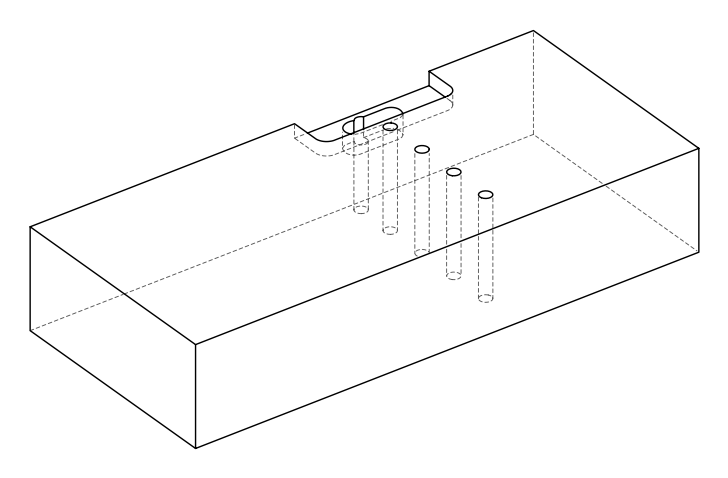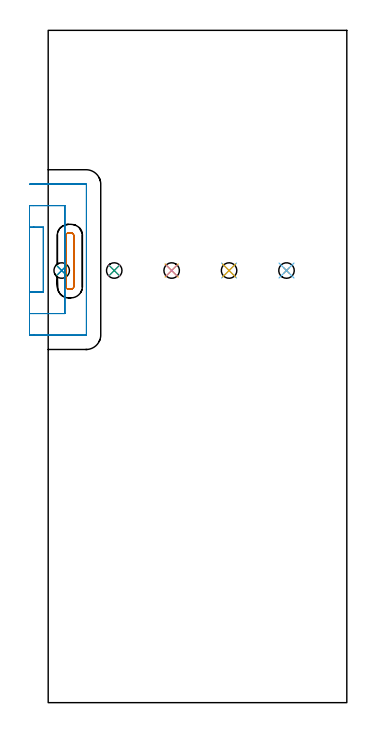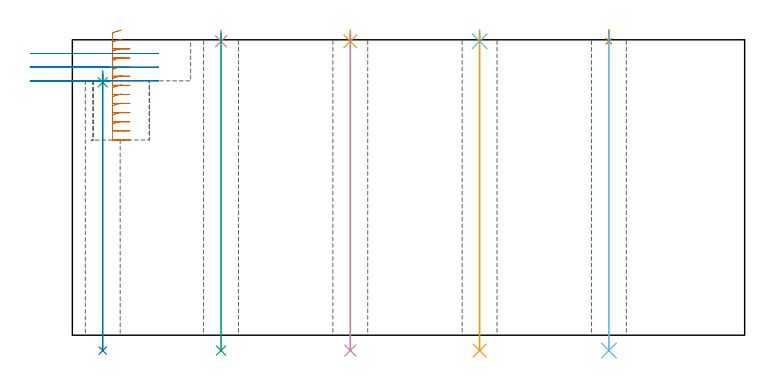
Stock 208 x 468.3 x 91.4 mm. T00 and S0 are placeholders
(PLAN: 12 operations, 3 tool changes, 9.2 min)
(1 MILL_RECTANGULAR_POCKET | POCKET_RECTANGULAR_STRAIGHT | NXT0201_011 | Follow Part, ap 3, ae 75% | 2.93 min | 25998 mm3)
(2 MILL_SLOT | SLOT_PARTIAL_RECTANGULAR | UGT0201_104 | Follow Part, ap 5, ae 75% | 4.17 min | 46987 mm3)
(3 SPOT_DRILL | STEP1HOLE | NXT0321_9005460120000 | 0.03 min | 0 mm3)
(4 SPOT_DRILL_1 | STEP1HOLE_1 | NXT0321_9005460120000 | 0.03 min | 2 mm3)
(5 SPOT_DRILL_2 | STEP1HOLE_2 | NXT0321_9005460120000 | 0.03 min | 6 mm3)
(6 SPOT_DRILL_3 | STEP1HOLE_3 | NXT0321_9005460120000 | 0.03 min | 3 mm3)
(7 SPOT_DRILL_4 | STEP1HOLE_4 | NXT0321_9005460120000 | 0.03 min | 4 mm3)
(8 DRILL_THROUGH_HOLE_INTO_CENTER | STEP1HOLE | UGT0301_503 | 0.35 min | 5780 mm3)
(9 DRILL_THROUGH_HOLE_INTO_CENTER_1 | STEP1HOLE_1 | UGT0301_503 | 0.39 min | 8329 mm3)
(10 DRILL_THROUGH_HOLE_INTO_CENTER_2 | STEP1HOLE_2 | UGT0301_503 | 0.39 min | 8326 mm3)
(11 DRILL_THROUGH_HOLE_INTO_CENTER_3 | STEP1HOLE_3 | UGT0301_503 | 0.39 min | 8324 mm3)
(12 DRILL_THROUGH_HOLE_INTO_CENTER_4 | STEP1HOLE_4 | UGT0301_503 | 0.39 min | 8327 mm3)
(TOOL NXT0201_011 | ENDMILL 12mm [2P460-1200-NA 1630] | D12 FL38 Z6)
(TOOL UGT0201_104 | End Mill 20 mm | D20 FL22 Z2)
(TOOL NXT0321_9005460120000 | NC Spot Drill, 142deg, 12mm, Carbide, Uncoated | D12 PA142 FL30 Z2)
(TOOL UGT0301_503 | Carbide Drill 10.8 mm | D10.8 PA118 FL94 Z2)
(OP 1 MILL_RECTANGULAR_POCKET)
G17 G21 G94 G90
T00 M6
G54
G17 G0 G90 X15.283 Y327.2 S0 M3
G43 Z101.4 H1
Z94.4
G94 G1 X14.2 Z94.11 F250.
X14.066 Z94.074
X13.705 Y327.136 Z93.976
X13.365 Y327. Z93.878
X13.06 Y326.799 Z93.779
X12.801 Y326.54 Z93.681
X12.6 Y326.235 Z93.583
X12.464 Y325.895 Z93.485
X12.4 Y325.534 Z93.387
Y325.4 Z93.351
Y307.6 Z88.582
Y305.488 F500.
Y289.8
G3 X14.2 Y288. R1.8
G1 X16.
G3 X17.8 Y289.8 R1.8
G1 Y325.4
G3 X16. Y327.2 R1.8
G1 X14.2
G3 X12.4 Y325.4 R1.8
G1 Y307.6
Y306.6
G0 X15.283 Y327.2 Z91.582
G1 X14.2 Z91.292 F250.
X14.066 Z91.256
X13.705 Y327.136 Z91.157
X13.365 Y327. Z91.059
X13.06 Y326.799 Z90.961
X12.801 Y326.54 Z90.863
X12.6 Y326.235 Z90.765
X12.464 Y325.895 Z90.667
X12.4 Y325.534 Z90.569
Y325.4 Z90.533
Y307.6 Z85.764
Y305.488 F500.
Y289.8
G3 X14.2 Y288. R1.8
G1 X16.
G3 X17.8 Y289.8 R1.8
G1 Y325.4
G3 X16. Y327.2 R1.8
G1 X14.2
G3 X12.4 Y325.4 R1.8
G1 Y307.6
Y306.6
G0 X15.283 Y327.2 Z88.764
G1 X14.2 Z88.473 F250.
X14.066 Z88.437
X13.705 Y327.136 Z88.339
X13.365 Y327. Z88.241
X13.06 Y326.799 Z88.143
X12.801 Y326.54 Z88.045
X12.6 Y326.235 Z87.947
X12.464 Y325.895 Z87.849
X12.4 Y325.534 Z87.751
Y325.4 Z87.715
Y307.6 Z82.945
Y305.488 F500.
Y289.8
G3 X14.2 Y288. R1.8
G1 X16.
G3 X17.8 Y289.8 R1.8
G1 Y325.4
G3 X16. Y327.2 R1.8
G1 X14.2
G3 X12.4 Y325.4 R1.8
G1 Y307.6
Y306.6
G0 X15.283 Y327.2 Z85.945
G1 X14.2 Z85.655 F250.
X14.066 Z85.619
X13.705 Y327.136 Z85.521
X13.365 Y327. Z85.423
X13.06 Y326.799 Z85.325
X12.801 Y326.54 Z85.227
X12.6 Y326.235 Z85.129
X12.464 Y325.895 Z85.031
X12.4 Y325.534 Z84.933
Y325.4 Z84.897
Y307.6 Z80.127
Y305.488 F500.
Y289.8
G3 X14.2 Y288. R1.8
G1 X16.
G3 X17.8 Y289.8 R1.8
G1 Y325.4
G3 X16. Y327.2 R1.8
G1 X14.2
G3 X12.4 Y325.4 R1.8
G1 Y307.6
Y306.6
G0 X15.283 Y327.2 Z83.127
G1 X14.2 Z82.837 F250.
X14.066 Z82.801
X13.705 Y327.136 Z82.703
X13.365 Y327. Z82.605
X13.06 Y326.799 Z82.507
X12.801 Y326.54 Z82.409
X12.6 Y326.235 Z82.311
X12.464 Y325.895 Z82.213
X12.4 Y325.534 Z82.115
Y325.4 Z82.079
Y307.6 Z77.309
Y305.488 F500.
Y289.8
G3 X14.2 Y288. R1.8
G1 X16.
G3 X17.8 Y289.8 R1.8
G1 Y325.4
G3 X16. Y327.2 R1.8
G1 X14.2
G3 X12.4 Y325.4 R1.8
G1 Y307.6
Y306.6
G0 X15.283 Y327.2 Z80.309
G1 X14.2 Z80.019 F250.
X14.066 Z79.983
X13.705 Y327.136 Z79.885
X13.365 Y327. Z79.787
X13.06 Y326.799 Z79.689
X12.801 Y326.54 Z79.591
X12.6 Y326.235 Z79.492
X12.464 Y325.895 Z79.394
X12.4 Y325.534 Z79.296
Y325.4 Z79.26
Y307.6 Z74.491
Y305.488 F500.
Y289.8
G3 X14.2 Y288. R1.8
G1 X16.
G3 X17.8 Y289.8 R1.8
G1 Y325.4
G3 X16. Y327.2 R1.8
G1 X14.2
G3 X12.4 Y325.4 R1.8
G1 Y307.6
Y306.6
G0 X15.283 Y327.2 Z77.491
G1 X14.2 Z77.201 F250.
X14.066 Z77.165
X13.705 Y327.136 Z77.067
X13.365 Y327. Z76.969
X13.06 Y326.799 Z76.87
X12.801 Y326.54 Z76.772
X12.6 Y326.235 Z76.674
X12.464 Y325.895 Z76.576
X12.4 Y325.534 Z76.478
Y325.4 Z76.442
Y307.6 Z71.673
Y305.488 F500.
Y289.8
G3 X14.2 Y288. R1.8
G1 X16.
G3 X17.8 Y289.8 R1.8
G1 Y325.4
G3 X16. Y327.2 R1.8
G1 X14.2
G3 X12.4 Y325.4 R1.8
G1 Y307.6
Y306.6
G0 X15.283 Y327.2 Z74.673
G1 X14.2 Z74.382 F250.
X14.066 Z74.347
X13.705 Y327.136 Z74.248
X13.365 Y327. Z74.15
X13.06 Y326.799 Z74.052
X12.801 Y326.54 Z73.954
X12.6 Y326.235 Z73.856
X12.464 Y325.895 Z73.758
X12.4 Y325.534 Z73.66
Y325.4 Z73.624
Y307.6 Z68.855
Y305.488 F500.
Y289.8
G3 X14.2 Y288. R1.8
G1 X16.
G3 X17.8 Y289.8 R1.8
G1 Y325.4
G3 X16. Y327.2 R1.8
G1 X14.2
G3 X12.4 Y325.4 R1.8
G1 Y307.6
Y306.6
G0 X15.283 Y327.2 Z71.855
G1 X14.2 Z71.564 F250.
X14.066 Z71.528
X13.705 Y327.136 Z71.43
X13.365 Y327. Z71.332
X13.06 Y326.799 Z71.234
X12.801 Y326.54 Z71.136
X12.6 Y326.235 Z71.038
X12.464 Y325.895 Z70.94
X12.4 Y325.534 Z70.842
Y325.4 Z70.806
Y307.6 Z66.036
Y305.488 F500.
Y289.8
G3 X14.2 Y288. R1.8
G1 X16.
G3 X17.8 Y289.8 R1.8
G1 Y325.4
G3 X16. Y327.2 R1.8
G1 X14.2
G3 X12.4 Y325.4 R1.8
G1 Y307.6
Y306.6
G0 X15.283 Y327.2 Z69.036
G1 X14.2 Z68.746 F250.
X14.066 Z68.71
X13.705 Y327.136 Z68.612
X13.365 Y327. Z68.514
X13.06 Y326.799 Z68.416
X12.801 Y326.54 Z68.318
X12.6 Y326.235 Z68.22
X12.464 Y325.895 Z68.122
X12.4 Y325.534 Z68.024
Y325.4 Z67.988
Y307.6 Z63.218
Y305.488 F500.
Y289.8
G3 X14.2 Y288. R1.8
G1 X16.
G3 X17.8 Y289.8 R1.8
G1 Y325.4
G3 X16. Y327.2 R1.8
G1 X14.2
G3 X12.4 Y325.4 R1.8
G1 Y307.6
Y306.6
G0 X15.283 Y327.2 Z66.218
G1 X14.2 Z65.928 F250.
X14.066 Z65.892
X13.705 Y327.136 Z65.794
X13.365 Y327. Z65.696
X13.06 Y326.799 Z65.598
X12.801 Y326.54 Z65.5
X12.6 Y326.235 Z65.402
X12.464 Y325.895 Z65.304
X12.4 Y325.534 Z65.205
Y325.4 Z65.169
Y307.6 Z60.4
Y305.488 F500.
Y289.8
G3 X14.2 Y288. R1.8
G1 X16.
G3 X17.8 Y289.8 R1.8
G1 Y325.4
G3 X16. Y327.2 R1.8
G1 X14.2
G3 X12.4 Y325.4 R1.8
G1 Y307.6
Y306.6
G0 Z101.4
M5
M2
(OP 2 MILL_SLOT)
G17 G21 G94 G90
T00 M6
G54
G17 G0 G90 X-13. Y286. S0 M3
G43 Z101.4 H0
Z87.167
G94 G1 X-10. F250.
X-3.4 F500.
Y331.2
X-10.
X-13. F250.
Y271.
X-10.
X11.6 F500.
Y346.2
X-10.
X-13. F250.
Y256.
X-10.
X26.4 F500.
G3 X26.6 Y256.2 R0.2
G1 Y361.
G3 X26.4 Y361.2 R0.2
G1 X-10.
X-13. F250.
G0 Y286. Z82.933
G1 X-10.
X-3.4 F500.
Y331.2
X-10.
X-13. F250.
Y271.
X-10.
X11.6 F500.
Y346.2
X-10.
X-13. F250.
Y256.
X-10.
X26.4 F500.
G3 X26.6 Y256.2 R0.2
G1 Y361.
G3 X26.4 Y361.2 R0.2
G1 X-10.
X-13. F250.
G0 Y286. Z78.7
G1 X-10.
X-3.4 F500.
Y331.2
X-10.
X-13. F250.
Y271.
X-10.
X11.6 F500.
Y346.2
X-10.
X-13. F250.
Y256.
X-10.
X26.4 F500.
G3 X26.6 Y256.2 R0.2
G1 Y361.
G3 X26.4 Y361.2 R0.2
G1 X-10.
X-13. F250.
G0 Z101.4
M5
M2
(OP 3 SPOT_DRILL)
G17 G21 G94 G90
T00 M6
G54
G17 G0 G90 X9.4 Y301. S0 M3
G43 Z101.4 H0
G94 G81 G98 Z78.235 F250. R81.7
G80
M5
M2
(OP 4 SPOT_DRILL_1)
G17 G21 G94 G90
T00 M6
G54
G17 G0 G90 X46. Y301. S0 M3
G43 Z101.4 H0
G94 G81 G98 Z90.935 F250. R94.4
G80
M5
M2
(OP 5 SPOT_DRILL_2)
G17 G21 G94 G90
T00 M6
G54
G17 G0 G90 X86. Y301. S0 M3
G43 Z101.4 H0
G94 G81 G98 Z90.935 F250. R94.4
G80
M5
M2
(OP 6 SPOT_DRILL_3)
G17 G21 G94 G90
T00 M6
G54
G17 G0 G90 X126. Y301. S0 M3
G43 Z101.4 H0
G94 G81 G98 Z90.935 F250. R94.4
G80
M5
M2
(OP 7 SPOT_DRILL_4)
G17 G21 G94 G90
T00 M6
G54
G17 G0 G90 X166. Y301. S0 M3
G43 Z101.4 H0
G94 G81 G98 Z90.935 F250. R94.4
G80
M5
M2
(OP 8 DRILL_THROUGH_HOLE_INTO_CENTER)
G17 G21 G94 G90
T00 M6
G54
G17 G0 G90 X9.4 Y301. S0 M3
G43 Z101.4 H0
G94 G73 G98 Z-4.745 F250. Q10.431 R80.7
G80
M5
M2
(OP 9 DRILL_THROUGH_HOLE_INTO_CENTER_1)
G17 G21 G94 G90
T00 M6
G54
G17 G0 G90 X46. Y301. S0 M3
G43 Z101.4 H0
G94 G73 G98 Z-4.745 F250. Q10.683 R93.4
G80
M5
M2
(OP 10 DRILL_THROUGH_HOLE_INTO_CENTER_2)
G17 G21 G94 G90
T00 M6
G54
G17 G0 G90 X86. Y301. S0 M3
G43 Z101.4 H0
G94 G73 G98 Z-4.745 F250. Q10.683 R93.4
G80
M5
M2
(OP 11 DRILL_THROUGH_HOLE_INTO_CENTER_3)
G17 G21 G94 G90
T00 M6
G54
G17 G0 G90 X126. Y301. S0 M3
G43 Z101.4 H0
G94 G73 G98 Z-4.745 F250. Q10.683 R93.4
G80
M5
M2
(OP 12 DRILL_THROUGH_HOLE_INTO_CENTER_4)
G17 G21 G94 G90
T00 M6
G54
G17 G0 G90 X166. Y301. S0 M3
G43 Z101.4 H0
G94 G73 G98 Z-4.745 F250. Q10.683 R93.4
G80
M5
M2
